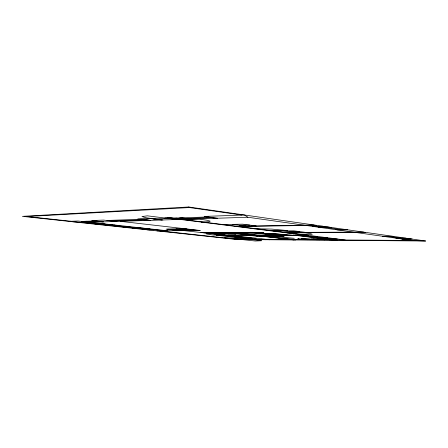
<?xml version="1.0" encoding="UTF-8"?>
<svg xmlns="http://www.w3.org/2000/svg" width="448" height="448" viewBox="0 0 448 448"><rect width="100%" height="100%" fill="white"/><g stroke="black" fill="none" stroke-linecap="round" stroke-linejoin="round"><path stroke-width="0.67" d="M320.953 239.361L321.412 239.372L320.83 239.361M301.7 239.618L301.577 239.602M188.731 206.987L22.4 216.35L236.869 239.506L425.6 241.007L188.731 206.987L189.47 207.558L241.926 215.062M24.914 216.625L189.47 207.558M297.573 239.344L297.074 239.344L297.416 239.322M297.858 239.574L298.026 239.59M106.904 220.461L141.232 219.257M81.71 221.413L95.402 220.931M174.496 218.126L208.023 216.95M153.177 218.949L169.12 218.389M112.482 220.937L144.637 219.856M86.744 221.833L88.833 221.76M90.681 221.698L98.599 221.435M180.6 218.669L183.742 218.568M186.57 218.473L211.221 217.644M89.908 222.309L78.036 221.01L68.695 221.351L82.83 222.533L247.901 217.252L412.513 240.486L425.6 241.007M181.776 219.643L199.259 219.094L207.049 220.259L210.207 221.138L208.919 221.732L201.354 222.107M94.741 223.826L102.038 223.619M107.548 225.21L114.962 225.036M127.865 226.447L120.378 226.598L140.022 227.78L132.434 227.903M223.177 224.56L242.698 224.168L256.211 225.932M239.579 225.238L249.519 225.058M234.528 226.29L314.126 224.997M236.656 226.554L316.294 225.31M142.979 228.542L142.458 228.441M312.497 226.369L322.683 226.229M314.076 226.593L324.268 226.453M318.114 227.164L328.3 227.035M186.245 228.9L166.079 229.158L179.732 230.675L167.457 229.135M168.235 229.23L185.59 229.018M319.665 227.382L329.857 227.259M321.21 227.601L331.402 227.478M147.498 229.858L155.187 229.768M253.775 228.715L271.667 229.079L287.616 230.58L269.679 230.714M200.094 230.49L178.987 230.429L176.126 229.589L179.598 229.981L176.686 229.118M156.985 230.882L200.217 230.49L120.378 221.334M336.011 229.69L346.192 229.606M337.478 229.897L347.659 229.813M273.885 230.966L293.782 230.832L305.435 232.35M289.593 231.655L299.662 231.599M206.119 232.691L263.911 232.417L200.85 232.506L213.293 233.498L209.821 233.509M283.438 232.45L363.485 232.086M285.286 232.68L365.327 232.35M222.309 233.01L228.469 232.988M287.151 232.915L305.329 232.848L310.783 233.694L312.256 234.287L301.756 234.758M242.323 233.436L259.498 233.38M212.234 233.632L206.522 233.996L213.142 235.01L224.459 235.004M260.333 233.486L274.624 233.845L287.207 234.987L272.877 234.993M308.19 235.306L223.95 235.094L308.258 235.306M256.659 239.663L216.272 235.189L224.812 235.194M218.411 235.43L226.968 235.435L216.272 235.189M382.542 236.258L392.622 236.275M383.796 236.432L393.876 236.454M306.057 236.432L317.346 236.454M248.528 235.29L257.869 236.37L263.256 236.382M265.647 236.477L284.222 236.516L274.058 235.295L275.912 236.13L272.423 235.721L274.042 236.505M265.686 236.667L280.846 237.098L294.286 238.297L279.014 238.218M235.094 237.278L243.718 237.311M316.165 237.686L327.449 237.731M395.819 238.129L405.849 238.174M397.018 238.302L407.042 238.342M398.21 238.47L408.234 238.515M401.055 238.868L411.062 238.924M243.23 238.179L256.155 238.246M402.231 239.036L412.233 239.092M298.278 238.577L297.853 238.577L307.787 239.714M325.97 238.907L337.254 238.974M320.331 239.288L319.749 239.271L321.014 239.389M307.53 239.389L314.507 239.439M291.144 239.456L260.932 239.238L265.35 239.736M299.242 239.506L296.694 239.518L297.629 239.63M299.538 239.54L302.91 239.669M159.65 230.86L236.516 239.187L262.158 239.378M292.382 239.602L412.513 240.486M297.528 239.322L300.474 239.652M297.746 239.327L298.626 239.383L297.293 239.378L300.026 239.646M142.531 228.463L142.061 228.491M142.727 228.53L143.427 228.547L142.307 228.519M320.544 239.35C319.228 239.221 322.011 239.361 320.617 239.299M155.148 229.768L164.735 230.81M86.369 222.421L153.966 229.785M82.824 222.533L150.142 229.83M27.042 216.507L70.98 221.267M86.542 221.245L94.78 222.152M85.624 221.273L93.85 222.18M84.711 221.306L92.921 222.214M82.628 221.379L90.821 222.281M90.02 222.303L167.474 230.787M211.12 233.503L225.254 235.094M184.162 230.636L251.899 238.23M103.729 221.866L91.661 220.517L103.583 220.086L115.898 221.474M94.422 220.97L102.743 221.894M222.662 235.43L239.372 237.294M184.761 228.922L196.482 230.261M217.286 232.641L226.268 233.666L217.308 233.688L208.37 232.68M107.99 220.422L116.928 221.441M175.963 229.034L187.572 230.345L184.828 229.488L188.317 229.886L185.528 229.006M228.178 235.094L269.64 239.77M225.21 232.613L233.072 233.52M219.061 232.641L230.742 233.906L235.732 233.979L233.274 233.548M234.819 232.557L256.435 235.094M232.277 232.568L295.59 239.977M252.196 235.094L293.966 239.96M227.926 232.366L253.036 235.29M226.346 232.372L251.44 235.29M301.398 239.551L302.35 239.663M274.943 236.505L274.658 236.471L283.31 236.527M263.833 235.295L274.058 236.494L272.496 235.721M297.22 239.523L298.161 239.635M317.285 239.775L306.891 238.605L301.426 238.498L310.307 239.725M277.872 235.295L262.097 233.391L276.22 233.8L292.068 235.301M251.804 232.243L277.127 235.295M150.494 220.371L137.782 218.842L148.999 218.434L161.84 220.007M250.085 232.254L275.397 235.295M141.176 219.257L150.438 220.371M139.989 219.302L149.234 220.41M162.887 219.974L146.233 217.795L141.949 216.552L147.392 215.83L176.87 219.526M313.118 238.935L318.78 239.624L327.841 239.686L322.179 238.991M319.379 239.798L311.522 238.846L322.398 238.907L330.26 239.876M295.232 235.088L337.254 240.307M293.199 235.088L335.216 240.29M166.998 217.778L304.366 235.088M177.901 219.492L164.881 217.857L170.71 217.644L183.831 219.302M311.64 236.443L331.559 238.941M179.054 217.969L188.373 219.156M175.924 218.075L185.22 219.257M168.969 217.711L345.313 239.988M181.871 217.868L191.212 219.066M232.792 224.364L246.282 226.1M283.696 230.899L295.361 232.394M180.46 217.918L189.79 219.111M217.521 218.226L204.148 216.434L244.345 214.973L247.901 217.252M206.45 217.006L215.936 218.277M319.127 226.526L323.165 227.097M326.267 227.539L341.062 229.645M388.797 236.443L400.798 238.151M403.183 238.493L406.022 238.896M257.869 236.37L253.898 235.29M274.058 235.306L275.884 236.135M236.516 239.187L236.869 239.506M261.402 240.738L255.259 241.007L224.56 237.67L244.345 238.616L261.402 240.738M216.91 233.139L218.439 233.257L216.91 233.139M98 223.944L101.786 224.291L98 223.944M101.646 223.843L105.454 224.196L101.646 223.843M104.429 224.644L108.17 224.986L104.429 224.644M108.102 224.549L111.866 224.896L108.102 224.549M140.118 227.909L135.218 227.987L145.225 229.074L150.175 229.006L140.118 227.909M140.75 228.452L138.986 228.474L141.926 228.581L140.75 228.452M213.993 232.742L213.097 232.747L216.513 233.033L213.993 232.742M223.961 232.781L222.986 232.786L224.51 232.842L223.961 232.781M218.282 232.842L210.846 232.876L217.263 233.598L224.722 233.576L218.282 232.842M322.504 239.495L321.418 239.49L324.666 239.764L322.504 239.495M312.715 239.557L311.601 239.551L313.18 239.613L312.715 239.557"/></g></svg>
